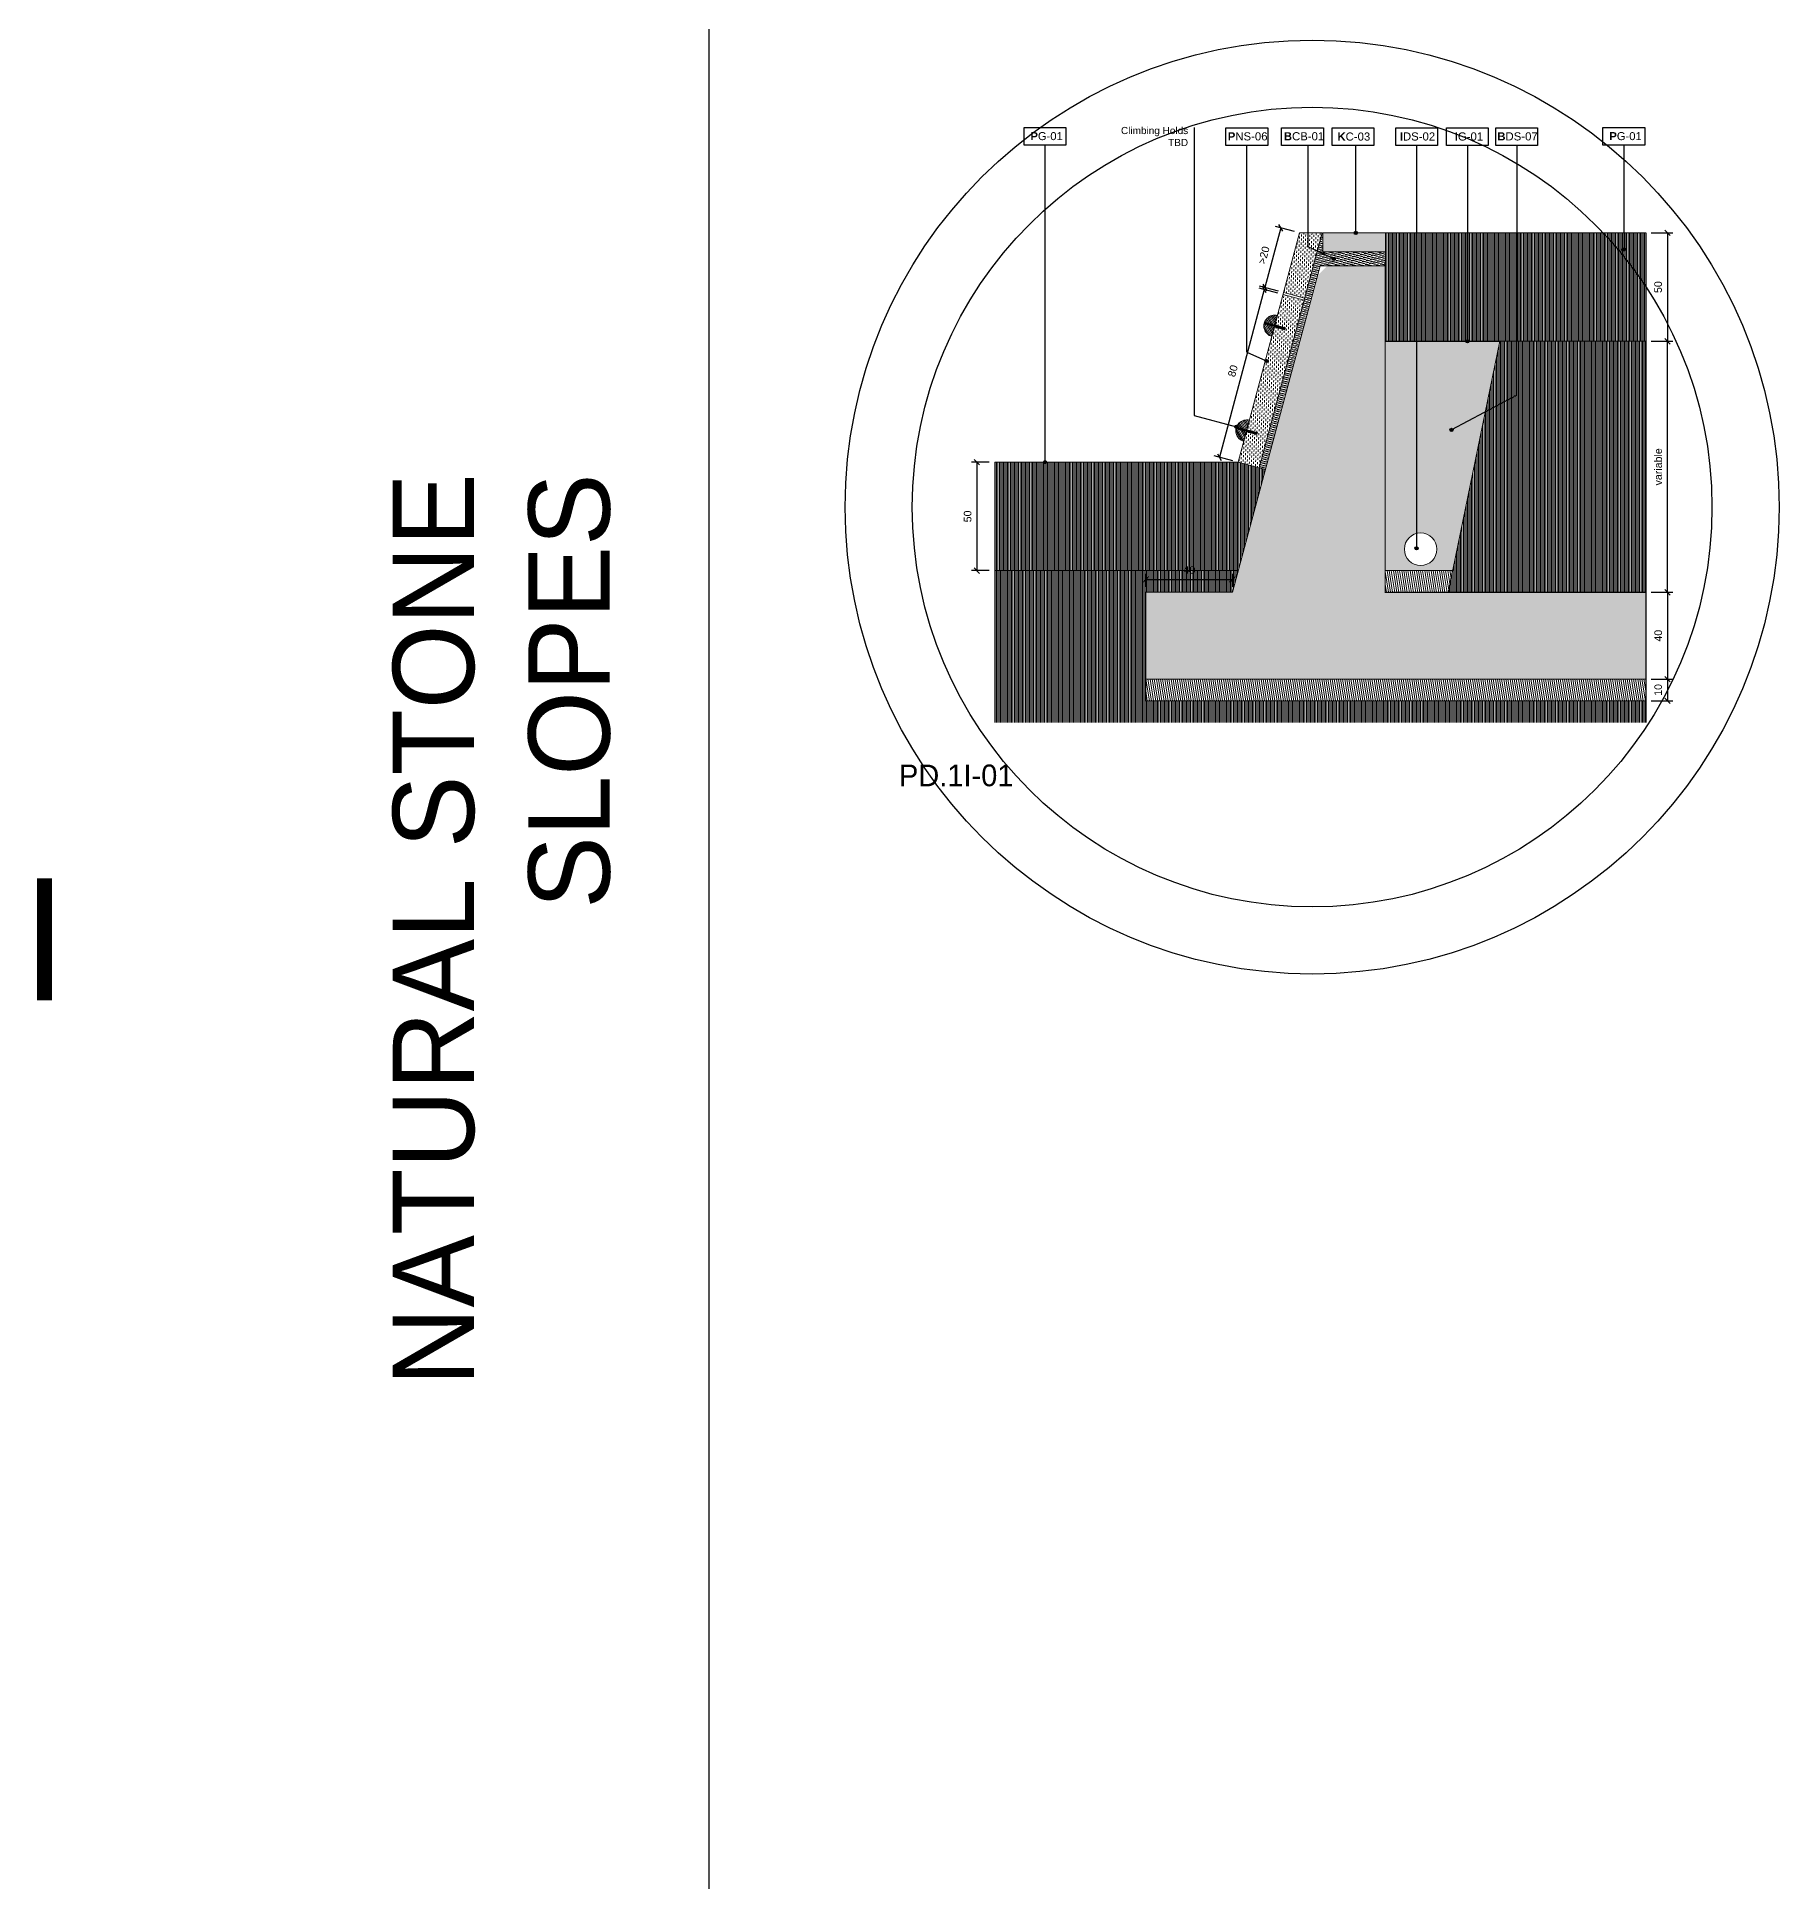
# Model space of a CAD drawing. Header units: metres. Extents: x -325 to 301, y -147 to 149.
# Drawn here: x 9.13 to 17.17, y 34.2 to 42.7 of the extents above; entities that cross this region are included whole.
import ezdxf

# ---------------------------------------------------------------- set-up
doc = ezdxf.new("R2010")
doc.units = ezdxf.units.M
doc.linetypes.add('ACAD_ISO03W100', pattern=[30, 12, -18])
doc.layers.get('Defpoints').update_dxf_attribs({"lineweight": 13})
doc.layers.add('-aux', color=50, linetype='Continuous', plot=False)
doc.layers.add('-AUX-QAD', color=5, linetype='Continuous', plot=False)
for name, color, linetype, true_color in [('0-TX-1_25', 7, 'Continuous', 0x3f4f7f), ('3-TR-paviment fort', 7, 'Continuous', 0xd1d1d1), ('EIT_3 TR sorra', 7, 'Continuous', 0xd8ceb0)]:
    doc.layers.add(name, color=color, linetype=linetype, true_color=true_color)
for name, color, linetype in [('02-L-Geotextile', 32, 'Continuous'), ('02-L-Waterproofing Membrane', 152, 'Continuous'), ('1-SECCIÓ', 1, 'Continuous'), ('A-KEYPLAN_HATCH', 7, 'Continuous'), ('A_TEXT_2', 7, 'Continuous'), ('EIT_0 Llegenda', 7, 'Continuous')]:
    doc.layers.add(name, color=color, linetype=linetype)
for name, color, linetype, lineweight, true_color in [('03-TR-Paviment_01_Compacted Ground', 7, 'Continuous', 5, 0xc5a967), ('03-TR-Paviment_08_Natural Stone Bleachers', 7, 'Continuous', 5, 0xafad9d), ('3-TR D formigó', 7, 'Continuous', 5, 0x666666), ('3-TR grava', 7, 'Continuous', 5, 0x666666), ('3-TR tot_u', 7, 'Continuous', 5, 0x787878)]:
    doc.layers.add(name, color=color, linetype=linetype, lineweight=lineweight, true_color=true_color)
for name, color, linetype, lineweight in [('1-CM', 7, 'Continuous', 0), ('3-TR Formigó', 252, 'Continuous', 0), ('3-TR Seleccionat', 44, 'Continuous', 0)]:
    doc.layers.add(name, color=color, linetype=linetype, lineweight=lineweight)
doc.styles.add('Arial_4', font='arial.ttf', dxfattribs={"height": 1.8})
doc.styles.get("Standard").update_dxf_attribs({"font": 'arial.ttf'})
doc.styles.add('x-llegenda materials$0$ENGRAVERS', font='TT0586M.TTF')
doc.dimstyles.new('ISO-25', dxfattribs={"dimtxt": 0.1, "dimasz": 0.1, "dimexe": 0.1, "dimexo": 0.1, "dimgap": 0.1, "dimtad": 1, "dimdec": 0, "dimlfac": 100, "dimzin": 9, "dimtxsty": 'Standard', "dimblk": 'OBLIQUE', "dimcen": 0.1, "dimadec": 0, "dimazin": 0, "dimtfac": 1, "dimtdec": 0, "dimtmove": 0, "dimatfit": 3, "dimldrblk": 'OBLIQUE', "dimfxl": 1, "dimarcsym": 0})
pattern_1 = [(90, (-19.656134, -40.7220627), (-0.00635, 0), [])]

# ---------------------------------------------------------------- blocks, each defined once
blk = doc.blocks.new('hatch keyplan 2')
at = {"layer": 'A-KEYPLAN_HATCH'}
blk.add_lwpolyline([(0, 0.00548), (0.01287, 0.00548), (0.01287, 0), (0, 0)], close=True, dxfattribs=at)
blk = doc.blocks.new('hatch keyplan')
at = {"layer": 'A-KEYPLAN_HATCH'}
blk.add_blockref('hatch keyplan 2', (1.43058, 0.85215), dxfattribs=at)
blk = doc.blocks.new('PG01')
at = {"layer": 'A-KEYPLAN_HATCH'}
blk.add_blockref('hatch keyplan', (-1.42958, -0.85215), dxfattribs=at)
at = {"layer": 'A-KEYPLAN_HATCH', "insert": (0.00021, 0.00402), "char_height": 0.0024588, "attachment_point": 1, "line_spacing_factor": 0.938532, "style": 'Arial_4'}
blk.add_mtext_dynamic_manual_height_columns('\\pi0.00276;{\\fArial|b1|i0|c0|p34;P}G-01', width=0.0145619, gutter_width=0.015, heights=[0], dxfattribs=at)
blk = doc.blocks.new('POINT')
at = {"layer": '0-TX-1_25'}
h = blk.add_hatch(dxfattribs=at)
h.set_pattern_fill('ANGLE', color=256)
h.set_pattern_definition([(0, (-83.747, -12.726), (0, 6.985), [5.08, -1.905]), (90, (-83.747, -12.726), (-6.985, 4e-16), [5.08, -1.905])])
edge = h.paths.add_edge_path()
edge.add_arc((0, 0), 0.0075, 0, 360)
h = blk.add_hatch(color=256, dxfattribs=at)
h.dxf.hatch_style = 1
edge = h.paths.add_edge_path()
edge.add_arc((0, 0), 0.0075, 0, 360)
blk.add_circle((0, 0), 0.0075, dxfattribs=at)
blk = doc.blocks.new('B-CB01')
at = {"layer": 'A-KEYPLAN_HATCH'}
blk.add_blockref('hatch keyplan', (-1.43058, -0.85215), dxfattribs=at)
at = {"layer": 'A_TEXT_2', "insert": (-0.0008, 0.00411), "char_height": 0.0025, "attachment_point": 1}
blk.add_mtext_dynamic_manual_height_columns('\\pi0.00152;{\\fArial|b1|i0|c0|p34;B}CB-01', width=0.0145619, gutter_width=0.015, heights=[0], dxfattribs=at)
blk = doc.blocks.new('K02')
at = {"layer": 'A-KEYPLAN_HATCH'}
blk.add_blockref('hatch keyplan', (-1.43058, -0.85215), dxfattribs=at)
at = {"layer": 'A_TEXT_2', "insert": (-0.0008, 0.00402), "char_height": 0.0025, "attachment_point": 1}
blk.add_mtext_dynamic_manual_height_columns('\\pi0.00244;{\\fArial|b1|i0|c0|p34;K}C-03', width=0.0145619, gutter_width=0.015, heights=[0], dxfattribs=at)
blk = doc.blocks.new('PNS06')
at = {"layer": 'A-KEYPLAN_HATCH', "xscale": 0.7124947396918078, "yscale": 0.7124947396918078, "zscale": 0.7124947396918078}
blk.add_blockref('hatch keyplan', (-1.01928, -0.60715), dxfattribs=at)
at = {"layer": 'A_TEXT_2', "insert": (-0.00057, 0.00291), "char_height": 0.0017812, "attachment_point": 1}
blk.add_mtext_dynamic_manual_height_columns('\\pi0.00098;{\\fArial|b1|i0|c0|p34;P}NS-06', width=0.0103753, gutter_width=0.01069, heights=[0], dxfattribs=at)
blk = doc.blocks.new('_Oblique')
at = {"color": 0, "lineweight": -2}
blk.add_line((-0.5, -0.5), (0.5, 0.5), dxfattribs=at)
blk = doc.blocks.new('*D1623')
at = {"layer": '0-TX-1_25', "color": 0, "lineweight": -2, "transparency": 16777216}
for p, q in [((14.87, 41.822), (14.7963, 41.5472)), ((14.9327, 41.8052), (14.8458, 41.8284)), ((14.859, 41.5304), (14.7722, 41.5537))]:
    blk.add_line(p, q, dxfattribs=at)
at = {"layer": 'Defpoints', "color": 0, "transparency": 16777216}
for p in [(14.9568, 41.7987), (14.7963, 41.5472), (14.8832, 41.5239)]:
    blk.add_point(p, dxfattribs=at)
at = {"layer": '0-TX-1_25', "color": 0, "lineweight": -2, "transparency": 16777216, "xscale": 0.025, "yscale": 0.025, "zscale": 0.025}
for p, rotation in [((14.87, 41.822), 74.9921247794865), ((14.7963, 41.5472), 254.9921247794865)]:
    blk.add_blockref('_Oblique', p, dxfattribs=dict(at, rotation=rotation))
at = {"layer": '0-TX-1_25', "color": 0, "transparency": 16777216, "insert": (14.7917, 41.6957), "char_height": 0.035, "attachment_point": 5, "rotation": 74.99212}
blk.add_mtext('>20', dxfattribs=at)
blk = doc.blocks.new('*D1624')
at = {"layer": '0-TX-1_25', "color": 0, "lineweight": -2, "transparency": 16777216}
for p, q in [((14.7937, 41.5376), (14.5865, 40.7648)), ((14.8564, 41.5207), (14.7696, 41.544)), ((14.6493, 40.748), (14.5624, 40.7713))]:
    blk.add_line(p, q, dxfattribs=at)
at = {"layer": 'Defpoints', "color": 0, "transparency": 16777216}
for p in [(14.8806, 41.5143), (14.5865, 40.7648), (14.6734, 40.7416)]:
    blk.add_point(p, dxfattribs=at)
at = {"layer": '0-TX-1_25', "color": 0, "lineweight": -2, "transparency": 16777216, "xscale": 0.025, "yscale": 0.025, "zscale": 0.025}
for p, rotation in [((14.7937, 41.5376), 74.99212477948811), ((14.5865, 40.7648), 254.9921247794881)]:
    blk.add_blockref('_Oblique', p, dxfattribs=dict(at, rotation=rotation))
at = {"layer": '0-TX-1_25', "color": 0, "transparency": 16777216, "insert": (14.6487, 41.1623), "char_height": 0.035, "attachment_point": 5, "rotation": 74.99212}
blk.add_mtext('80', dxfattribs=at)
blk = doc.blocks.new('*D1625')
at = {"layer": '0-TX-1_25', "color": 0, "lineweight": -2, "transparency": 16777216}
for p, q in [((16.5779, 41.7987), (16.6775, 41.7987)), ((16.6525, 41.7987), (16.6525, 41.2987)), ((16.5779, 41.2987), (16.6775, 41.2987))]:
    blk.add_line(p, q, dxfattribs=at)
at = {"layer": 'Defpoints', "color": 0, "transparency": 16777216}
for p in [(16.5529, 41.7987), (16.5529, 41.2987), (16.6525, 41.2987)]:
    blk.add_point(p, dxfattribs=at)
at = {"layer": '0-TX-1_25', "color": 0, "lineweight": -2, "transparency": 16777216, "xscale": 0.025, "yscale": 0.025, "zscale": 0.025}
for p, rotation in [((16.6525, 41.7987), 90), ((16.6525, 41.2987), 270)]:
    blk.add_blockref('_Oblique', p, dxfattribs=dict(at, rotation=rotation))
at = {"layer": '0-TX-1_25', "color": 0, "transparency": 16777216, "insert": (16.6096, 41.5487), "char_height": 0.035, "attachment_point": 5, "rotation": 90}
blk.add_mtext('50', dxfattribs=at)
blk = doc.blocks.new('Rock Climbing Ball10cm')
at = {"layer": '3-TR D formigó'}
h = blk.add_hatch(dxfattribs=at)
h.set_pattern_fill('ANSI31', color=256, scale=0.002, angle=45)
h.set_pattern_definition(pattern_1)
h.paths.add_polyline_path([(-0.0318, -0.0318), (0.0013, 0.0013), (-0.0308, 0.034), (-0.0371, 0.0326, 0.366915)])
h = blk.add_hatch(dxfattribs=at)
h.set_pattern_fill('ANSI31', color=256, scale=0.001, angle=45)
h.set_pattern_definition([(90, (-19.656134, -40.7220627), (-0.003175, 0), [])])
edge = h.paths.add_edge_path()
edge.add_line((-0.0242, 0.0451), (-0.0258, 0.0389))
edge.add_line((-0.0258, 0.0389), (0.0403, -0.0283))
edge.add_line((0.0403, -0.0283), (0.0354, -0.0332))
edge.add_line((0.0354, -0.0332), (-0.0308, 0.034))
edge.add_line((-0.0308, 0.034), (-0.0371, 0.0326))
edge.add_arc((0.0035, 0.0035), 0.05, 123.7285, 144.40454, ccw=False)
h = blk.add_hatch(dxfattribs=at)
h.set_pattern_fill('ANSI31', color=256, scale=0.002, angle=45)
h.set_pattern_definition(pattern_1)
h.paths.add_polyline_path([(-0.0242, 0.0451), (-0.0258, 0.0389), (0.0063, 0.0063), (0.0389, 0.0389, 0.3577)])
at = {"layer": '3-TR D formigó', "true_color": 0xffffff}
h = blk.add_hatch(color=7, dxfattribs=at)
h.dxf.hatch_style = 1
h.paths.add_polyline_path([(0, 0), (0.0071, 0.0071), (0.0424, -0.0283), (0.0354, -0.0354)])
at = {"layer": '1-CM'}
for points in [[(-0.0318, -0.0318), (0.0389, 0.0389, 1)], [(-0.0242, 0.0451), (-0.0258, 0.0389), (0.0403, -0.0283), (0.0354, -0.0332), (-0.0308, 0.034), (-0.0371, 0.0326, -0.090462)]]:
    blk.add_lwpolyline(points, format="xyb", close=True, dxfattribs=at)
blk.add_lwpolyline([(0.0071, 0.0071), (0.0424, -0.0283), (0.0354, -0.0354), (0, 0)], dxfattribs=at)
blk = doc.blocks.new('*D2173')
at = {"layer": '0-TX-1_25', "color": 0, "lineweight": -2, "transparency": 16777216}
for p, q in [((13.5258, 40.7416), (13.4438, 40.7416)), ((13.4688, 40.7416), (13.4688, 40.2416)), ((13.5258, 40.2416), (13.4438, 40.2416))]:
    blk.add_line(p, q, dxfattribs=at)
at = {"layer": 'Defpoints', "color": 0, "transparency": 16777216}
for p in [(13.5508, 40.7416), (13.4688, 40.2416), (13.5508, 40.2416)]:
    blk.add_point(p, dxfattribs=at)
at = {"layer": '0-TX-1_25', "color": 0, "lineweight": -2, "transparency": 16777216, "xscale": 0.025, "yscale": 0.025, "zscale": 0.025}
for p, rotation in [((13.4688, 40.7416), 90), ((13.4688, 40.2416), 270)]:
    blk.add_blockref('_Oblique', p, dxfattribs=dict(at, rotation=rotation))
at = {"layer": '0-TX-1_25', "color": 0, "transparency": 16777216, "insert": (13.4259, 40.4916), "char_height": 0.035, "attachment_point": 5, "rotation": 90}
blk.add_mtext('50', dxfattribs=at)
blk = doc.blocks.new('*D2174')
at = {"layer": '0-TX-1_25', "color": 0, "lineweight": -2, "transparency": 16777216}
for p, q in [((14.2471, 40.1666), (14.2471, 40.2263)), ((14.6471, 40.1666), (14.6471, 40.2263)), ((14.2471, 40.2013), (14.6471, 40.2013))]:
    blk.add_line(p, q, dxfattribs=at)
at = {"layer": 'Defpoints', "color": 0, "transparency": 16777216}
for p in [(14.2471, 40.1416), (14.6471, 40.2013), (14.6471, 40.1416)]:
    blk.add_point(p, dxfattribs=at)
at = {"layer": '0-TX-1_25', "color": 0, "lineweight": -2, "transparency": 16777216, "xscale": 0.025, "yscale": 0.025, "zscale": 0.025, "rotation": 180}
blk.add_blockref('_Oblique', (14.2471, 40.2013), dxfattribs=at)
at = {"layer": '0-TX-1_25', "color": 0, "lineweight": -2, "transparency": 16777216, "xscale": 0.025, "yscale": 0.025, "zscale": 0.025}
blk.add_blockref('_Oblique', (14.6471, 40.2013), dxfattribs=at)
at = {"layer": '0-TX-1_25', "color": 0, "transparency": 16777216, "insert": (14.4471, 40.2442), "char_height": 0.035, "attachment_point": 5}
blk.add_mtext('40', dxfattribs=at)
blk = doc.blocks.new('*D2175')
at = {"layer": '0-TX-1_25', "color": 0, "lineweight": -2, "transparency": 16777216}
for p, q in [((16.5779, 40.1416), (16.6778, 40.1416)), ((16.6528, 40.1416), (16.6528, 39.7416)), ((16.5779, 39.7416), (16.6778, 39.7416))]:
    blk.add_line(p, q, dxfattribs=at)
at = {"layer": 'Defpoints', "color": 0, "transparency": 16777216}
for p in [(16.5529, 40.1416), (16.5529, 39.7416), (16.6528, 39.7416)]:
    blk.add_point(p, dxfattribs=at)
at = {"layer": '0-TX-1_25', "color": 0, "lineweight": -2, "transparency": 16777216, "xscale": 0.025, "yscale": 0.025, "zscale": 0.025}
for p, rotation in [((16.6528, 40.1416), 90), ((16.6528, 39.7416), 270)]:
    blk.add_blockref('_Oblique', p, dxfattribs=dict(at, rotation=rotation))
at = {"layer": '0-TX-1_25', "color": 0, "transparency": 16777216, "insert": (16.61, 39.9416), "char_height": 0.035, "attachment_point": 5, "rotation": 90}
blk.add_mtext('40', dxfattribs=at)
blk = doc.blocks.new('*D2176')
at = {"layer": '0-TX-1_25', "color": 0, "lineweight": -2, "transparency": 16777216}
for p, q in [((16.5779, 39.7416), (16.6779, 39.7416)), ((16.6529, 39.7416), (16.6529, 39.6416)), ((16.5779, 39.6416), (16.6779, 39.6416))]:
    blk.add_line(p, q, dxfattribs=at)
at = {"layer": 'Defpoints', "color": 0, "transparency": 16777216}
for p in [(16.5529, 39.7416), (16.5529, 39.6416), (16.6529, 39.6416)]:
    blk.add_point(p, dxfattribs=at)
at = {"layer": '0-TX-1_25', "color": 0, "lineweight": -2, "transparency": 16777216, "xscale": 0.025, "yscale": 0.025, "zscale": 0.025}
for p, rotation in [((16.6529, 39.7416), 90), ((16.6529, 39.6416), 270)]:
    blk.add_blockref('_Oblique', p, dxfattribs=dict(at, rotation=rotation))
at = {"layer": '0-TX-1_25', "color": 0, "transparency": 16777216, "insert": (16.61, 39.6916), "char_height": 0.035, "attachment_point": 5, "rotation": 90}
blk.add_mtext('10', dxfattribs=at)
blk = doc.blocks.new('*D2177')
at = {"layer": '0-TX-1_25', "color": 0, "lineweight": -2, "transparency": 16777216}
for p, q in [((16.5779, 41.2987), (16.6775, 41.2987)), ((16.6525, 40.1416), (16.6525, 41.2987)), ((16.5779, 40.1416), (16.6775, 40.1416))]:
    blk.add_line(p, q, dxfattribs=at)
at = {"layer": 'Defpoints', "color": 0, "transparency": 16777216}
for p in [(16.5529, 41.2987), (16.6525, 41.2987), (16.5529, 40.1416)]:
    blk.add_point(p, dxfattribs=at)
at = {"layer": '0-TX-1_25', "color": 0, "lineweight": -2, "transparency": 16777216, "xscale": 0.025, "yscale": 0.025, "zscale": 0.025}
for p, rotation in [((16.6525, 41.2987), 90), ((16.6525, 40.1416), 270)]:
    blk.add_blockref('_Oblique', p, dxfattribs=dict(at, rotation=rotation))
at = {"layer": '0-TX-1_25', "color": 0, "transparency": 16777216, "insert": (16.6097, 40.7201), "char_height": 0.035, "attachment_point": 5, "rotation": 90}
blk.add_mtext('variable', dxfattribs=at)
blk = doc.blocks.new('B-DS07')
at = {"layer": 'A-KEYPLAN_HATCH'}
blk.add_blockref('hatch keyplan', (-1.43058, -0.85215), dxfattribs=at)
at = {"layer": 'A_TEXT_2', "insert": (-0.0008, 0.00408), "char_height": 0.0025, "attachment_point": 1}
blk.add_mtext_dynamic_manual_height_columns('\\pi0.00128;{\\fArial|b1|i0|c0|p34;B}DS-07', width=0.0145619, gutter_width=0.015, heights=[0], dxfattribs=at)
blk = doc.blocks.new('IG01')
at = {"layer": 'A-KEYPLAN_HATCH', "xscale": 10, "yscale": 10, "zscale": 10}
blk.add_blockref('hatch keyplan', (-14.3058, -8.5215), dxfattribs=at)
at = {"layer": 'A_TEXT_2', "insert": (-0.008, 0.0405), "char_height": 0.025, "attachment_point": 1}
blk.add_mtext_dynamic_manual_height_columns('\\pi0.03354;{\\fArial|b1|i0|c0|p34;I}G-01', width=0.145619, gutter_width=0.15, heights=[0], dxfattribs=at)
blk = doc.blocks.new('I-06B')
at = {"layer": 'A-KEYPLAN_HATCH'}
blk.add_blockref('hatch keyplan', (-1.43058, -0.85215), dxfattribs=at)
at = {"layer": 'A_TEXT_2', "insert": (-0.0008, 0.00405), "char_height": 0.0025, "attachment_point": 1}
blk.add_mtext_dynamic_manual_height_columns('\\pi0.00206;{\\fArial|b1|i0|c0|p34;I}DS-02', width=0.0145619, gutter_width=0.015, heights=[0], dxfattribs=at)

msp = doc.modelspace()

# ---------------------------------------------------------------- hatches: boundary and pattern name
at = {"layer": '03-TR-Paviment_01_Compacted Ground'}
h = msp.add_hatch(dxfattribs=at)
h.set_pattern_fill('ANSI31', color=256, scale=0.002, angle=45)
h.set_pattern_definition([(90, (-24.4487094, -1.2893286), (-0.00635, 0), [])])
h.paths.add_polyline_path([(15.3508, 41.2987), (16.2681, 41.2987), (16.5529, 41.2987), (16.5529, 41.7987), (15.3529, 41.7986), (15.3529, 41.7113)])
h = msp.add_hatch(dxfattribs=at)
h.set_pattern_fill('ANSI31', color=256, scale=0.002, angle=45)
h.set_pattern_definition([(90, (-26.2486567, -2.346449), (-0.00635, 0), [])])
h.paths.add_polyline_path([(13.5508, 40.2416), (14.4681, 40.2416), (14.6739, 40.2416), (14.799, 40.7078), (14.6734, 40.7416), (13.553, 40.7415), (13.553, 40.6542)])
at = {"layer": '03-TR-Paviment_08_Natural Stone Bleachers'}
h = msp.add_hatch(dxfattribs=at)
h.set_pattern_fill('DASH', color=256, scale=0.003, angle=267.42365, style=0, double=1)
h.set_pattern_definition([(267.42365, (6.370123, -11.0819335), (0.0090872173, -0.0099435271), [0.009525, -0.009525])])
h.paths.add_polyline_path([(15.0603, 41.7987), (14.9568, 41.7987), (14.8832, 41.5239), (14.9797, 41.498)])
h = msp.add_hatch(dxfattribs=at)
h.set_pattern_fill('DASH', color=256, scale=0.003, angle=267.42365, style=0, double=1)
h.set_pattern_definition([(267.42365, (6.160372, -11.864305), (0.0090872173, -0.0099435271), [0.009525, -0.009525])])
h.paths.add_polyline_path([(14.77, 40.7157), (14.9772, 41.4884), (14.8806, 41.5143), (14.6734, 40.7416)])
at = {"layer": '3-TR Formigó'}
h = msp.add_hatch(dxfattribs=at)
h.set_pattern_fill('ANSI31', color=256, scale=0.003, angle=234.17524)
h.set_pattern_definition([(279.175244, (-193.395161, -3.537478), (0.00940313004, 0.0015188056), [])])
h.paths.add_polyline_path([(15.3508, 40.1416), (15.6415, 40.141), (15.6622, 40.2416), (15.3508, 40.2416)])
h = msp.add_hatch(dxfattribs=at)
h.set_pattern_fill('ANSI31', color=256, scale=0.003, angle=234.17524, style=0)
h.set_pattern_definition([(279.175244, (-1.0209545, -1.205616), (0.00940313, 0.0015188056), [])])
h.paths.add_polyline_path([(16.5529, 39.7416), (14.2471, 39.7416), (14.2471, 39.6416), (16.5529, 39.6416)])
at = {"layer": '3-TR grava'}
h = msp.add_hatch(dxfattribs=at)
h.set_pattern_fill('GRAVEL', color=256, scale=0.0025, angle=-65.45941)
h.set_pattern_definition([(162.5533796, (-70.9374414, 2.5010483), (-0.7308664413, 0.22474540032), [0.008543036, -0.84576209]), (119.510333, (-70.9455914, 2.5036096), (0.37425128808, -0.66679248899), [0.01466012, -1.451351222]), (67.051039, (-70.9528127, 2.516368), (-0.37166305921, -0.86775216532), [0.01033704, -1.02336807]), (201.814281, (-70.9775395, 2.5323022), (1.1816513546, 0.46971515428), [0.013350113, -1.321660936]), (227.3742463, (-70.9899337, 2.5273414), (0.56129668583, 0.6053067656), [0.013090842, -1.295995194]), (291.814281, (-70.998799, 2.5177092), (-0.46971515428, 1.1816513546), [0.013350113, -1.321660936]), (332.2348325, (-70.993838, 2.505315), (-0.920500067664, 0.48719079982), [0.01765484, -1.747827883]), (6.7959204, (-70.9782159, 2.4970906), (1.455422802274, 0.175879835744), [0.01666799, -1.650131415]), (55.9701577, (-70.961665, 2.499063), (0.53993870226, 0.80497232735), [0.013395325, -1.326138642]), (109.7769504, (-70.9541686, 2.5101643), (0.23234959325, -0.6617765231), [0.01529283, -0.749348424]), (156.93803, (-70.959343, 2.524555), (-0.951889986588, 0.403052978446), [0.01977695, -1.957919313]), (73.354667, (-70.952007, 2.474852), (0.16196556244, 0.56259079852), [0.006750113, -0.668264146]), (106.0098265, (-70.9500734, 2.4813196), (0.22733362578, -0.80367821458), [0.01284205, -1.271365975]), (159.54059, (-70.953615, 2.493664), (-0.05776387, -0.026373951), [0.008980233, -0.080822328]), (137.739183, (-70.94853, 2.500872), (0.24739749646, -0.2360714484), [0.004836033, -0.47876556]), (226.342002, (-70.952109, 2.504124), (0.1469176593, 0.1368857239), [0.00683914, -0.335118825]), (325.504349, (-70.95683, 2.499176), (0.194649594, -0.120543708), [0.01110799, -0.359157454]), (96.105643, (-70.947675, 2.492885), (-0.0050159677, -0.1419016916), [0.00803218, -0.192772453]), (310.9301324, (-70.9674058, 2.5376272), (0.43703112279, -0.49851684798), [0.0112522, -1.113970667]), (4.886768, (-70.960034, 2.529126), (-0.74089837675, -0.05905798283), [0.009439973, -0.93455539]), (227.739183, (-70.936123, 2.49816), (0.2360714484, 0.24739749646), [0.009672002, -0.47392959]), (278.1510517, (-70.9426272, 2.491002), (-0.09044790183, 0.65676055534), [0.0112522, -1.113970667]), (273.984547, (-71.003219, 2.521275), (-0.0163420158, 0.3415672533), [0.01085088, -0.531693358]), (229.3157327, (-71.0024654, 2.5104507), (0.50353281537, 0.57893281462), [0.009091803, -0.900089835]), (1.342002, (-70.993623, 2.4712085), (0.3415672533, 0.0163420158), [0.009672002, -0.47392959]), (311.8946167, (-70.9839534, 2.471435), (-0.57391684668, 0.64543450721), [0.01064457, -1.0538094]), (3.984547, (-71.006546, 2.499513), (-0.3415672533, -0.0163420158), [0.00542544, -0.537118798]), (35.850525, (-70.995205, 2.474674), (0.2046815294, 0.163259675), [0.003237865, -0.320549874]), (100.504349, (-70.992581, 2.47657), (0.0213579835, -0.1996655617), [0.013090842, -0.248726365]), (120.549598, (-70.9949674, 2.489442), (0.32150338248, -0.55126475042), [0.012131675, -1.20103412]), (238.23066, (-70.962029, 2.496803), (0.089153789, 0.1105117726), [0.009158097, -0.21979441]), (287.6978187, (-70.9668508, 2.4890166), (0.33282943061, -1.034733695266), [0.01598892, -1.582900227]), (355.485988, (-70.96199, 2.4737844), (-0.50984289608, 0.04643782207), [0.006537706, -0.64723481]), (24.54059, (-70.95547, 2.47327), (0.03138992, 0.08413782), [0.00381, -0.05969]), (54.797029, (-70.993762, 2.4913886), (-0.29885128628, -0.41567313925), [0.008821674, -0.87334852]), (342.5533796, (-70.9886765, 2.498597), (0.7308664413, -0.22474540033), [0.01708607, -0.837219055]), (294.54059, (-70.972376, 2.493474), (0.08413782, -0.03138992), [0.01651, -0.04699]), (259.8454386, (-70.965519, 2.4784556), (-0.14060757846, -0.76225636034), [0.01004024, -0.99398292]), (188.595196, (-70.967289, 2.468573), (-0.2574294319, -0.04773193475), [0.009245727, -0.45304125]), (142.1865674, (-70.9764312, 2.467191), (-1.07874377495, 0.83377402095), [0.015053627, -1.49031161]), (109.9666708, (-70.9883237, 2.4764202), (-0.28509749581, 0.77730426339), [0.015925736, -1.57664616])])
edge = h.paths.add_edge_path(flags=16)
edge.add_arc((15.5145, 40.3401), 0.075, 0, 360)
h.paths.add_polyline_path([(15.8802, 41.2987), (15.3508, 41.2987), (15.3508, 40.2416), (15.6622, 40.2416)])
at = {"layer": '3-TR Seleccionat'}
h = msp.add_hatch(dxfattribs=at)
h.set_pattern_fill('ANSI31', color=256, scale=0.002, angle=225, style=0)
h.set_pattern_definition([(270, (11.5014066, 39.8967444), (0.00635, -2e-18), [])])
h.paths.add_polyline_path([(15.7905, 40.8636), (15.6416, 40.1416), (16.5513, 40.1416), (16.5529, 41.2987), (16.2681, 41.2972), (15.8802, 41.2987)])
h.paths.add_polyline_path([(16.5506, 39.6416), (14.2471, 39.6416), (14.2471, 40.1416), (14.6471, 40.1416), (14.6739, 40.2416), (13.5508, 40.2416), (13.5508, 39.8299), (13.5508, 39.5416), (16.5505, 39.5416)])
at = {"layer": '3-TR tot_u'}
h = msp.add_hatch(dxfattribs=at)
h.set_pattern_fill('AR-CONC', color=256, scale=0.00025, angle=90.53009)
h.set_pattern_definition([(166.04236, (-44.80057, 36.810863), (-0.016416191, 0.042671307), [0.0047625, -0.0523875]), (111.04236, (-44.80057, 36.810863), (-0.039046417, -0.028886474), [0.00381, -0.041910146]), (216.49381, (-44.80194, 36.81442), (-0.055462606, 0.013784833), [0.004047502, -0.04452256]), (162.22656, (-44.81198, 36.80529), (-0.020309896, 0.065503594), [0.00714375, -0.07858125]), (212.67792, (-44.813674, 36.810746), (-0.08163343, 0.02616789), [0.006071256, -0.0667839]), (107.22651, (-44.81198, 36.80529), (-0.08163343, 0.02616789), [0.00571499, -0.06286493]), (137.04236, (-44.811917, 36.812387), (0.006329517, 0.045279748), [0.0047625, -0.0523875]), (82.04236, (-44.811917, 36.812387), (-0.048155148, -0.006334455), [0.00381, -0.04191]), (187.49381, (-44.81139, 36.81616), (-0.04182563, 0.038945293), [0.004047502, -0.044522484]), (153.542363, (-44.800571, 36.810863), (-0.0193315364, -0.0085869134), [0, -0.041402, 0, -0.042545, 0, -0.04206875]), (123.542363, (-44.800571, 36.810863), (-0.0298363544, 0.004013151), [0, -0.024257, 0, -0.0404495, 0, -0.01603375]), (83.542363, (-44.794354, 36.79814), (-0.013595498, 0.0310847903), [0, -0.015875, 0, -0.04953, 0, -0.0657225]), (73.542363, (-44.791566, 36.792435), (-0.021969728, 0.030481611), [0, -0.0206375, 0, -0.032893, 0, -0.0466725])])
h.paths.add_polyline_path([(15.3508, 40.1416), (15.3508, 41.6472), (15.0852, 41.6472), (15.0382, 41.6001), (14.6471, 40.1416), (14.2471, 40.1416), (14.2471, 39.7416), (16.5529, 39.7416), (16.5529, 40.1416)])
at = {"layer": '3-TR-paviment fort'}
msp.add_hatch(color=256, dxfattribs=at).paths.add_polyline_path([(15.3518, 41.7986), (15.3518, 41.7114), (15.0629, 41.7115), (15.0629, 41.7987)])
at = {"layer": 'EIT_3 TR sorra'}
h = msp.add_hatch(dxfattribs=at)
h.set_pattern_fill('ANSI36', color=256, scale=0.003, angle=119.99212, style=0, double=1)
h.set_pattern_definition([(164.992125, (23.053616, -1.033594), (-0.018566699, -0.0048837016), [0.0238125, -0.0047625, 0, -0.0047625])])
h.paths.add_polyline_path([(15.0629, 41.7115), (15.0603, 41.7987), (14.77, 40.7157), (14.7986, 40.7066), (15.0508, 41.6472), (15.3508, 41.6472), (15.3529, 41.7113)])

# ---------------------------------------------------------------- linework, layer by layer
at = {"layer": '-aux'}
msp.add_lwpolyline([(12.2345, 3.4567), (12.2345, 133.4567)], dxfattribs=at)
at = {"layer": '-AUX-QAD'}
for radius in [2.153, 1.8434]:
    msp.add_circle((15.0144, 40.5346), radius, dxfattribs=at)
at = {"layer": '0-TX-1_25'}
for points in [[(14.4711, 42.2838), (14.4711, 40.9574)], [(13.7826, 42.2029), (13.7826, 40.7416)], [(14.7132, 41.2486), (14.7132, 42.2012)], [(14.996, 41.7338), (14.996, 42.2012)], [(15.2154, 41.7986), (15.2154, 42.2012)], [(15.4958, 42.2012), (15.4958, 40.3445)], [(15.9574, 42.2012), (15.9574, 41.0503), (15.6568, 40.8906)], [(15.73, 42.2012), (15.73, 41.2987)], [(16.4519, 42.2029), (16.4519, 41.7225)], [(15.1139, 41.6784), (14.996, 41.7338)], [(14.7132, 41.2486), (14.8131, 41.2039)], [(14.4711, 40.9574), (14.6659, 40.9052)]]:
    msp.add_lwpolyline(points, dxfattribs=at)
at = {"layer": '02-L-Geotextile', "color": 244, "linetype": 'ACAD_ISO03W100', "ltscale": 0.002, "true_color": 0x991b1e, "const_width": 0.005, "elevation": 0}
msp.add_lwpolyline([(15.3508, 41.2987), (15.8802, 41.2987)], dxfattribs=at)
at = {"layer": '02-L-Waterproofing Membrane', "linetype": 'ACAD_ISO03W100', "ltscale": 0.002, "const_width": 0.005}
msp.add_lwpolyline([(15.3508, 41.6472), (15.3508, 40.1416), (16.5529, 40.1416)], dxfattribs=at)
at = {"layer": '1-CM'}
for points in [[(14.9568, 41.7987), (14.6734, 40.7416)], [(15.0603, 41.7987), (14.77, 40.7157)], [(14.9568, 41.7987), (15.0603, 41.7987)], [(16.5529, 41.7987), (15.0629, 41.7987)], [(15.0629, 41.7987), (15.3629, 41.7986)], [(15.0629, 41.7115), (15.3518, 41.7114)], [(15.3529, 41.7113), (15.3508, 41.6472)], [(15.0508, 41.6472), (14.7383, 40.4816)], [(15.0852, 41.6472), (15.3508, 41.6472)], [(15.0852, 41.6472), (15.1852, 41.6472)], [(14.9772, 41.4884), (14.8806, 41.5143)], [(14.9797, 41.498), (14.8832, 41.5239)], [(16.5529, 41.2987), (15.3508, 41.2987)], [(15.6415, 40.141), (15.8802, 41.2987)], [(13.5508, 40.7416), (14.6734, 40.7416)], [(14.77, 40.7157), (14.6734, 40.7416)], [(14.77, 40.7157), (14.799, 40.7079)], [(13.5508, 40.2416), (14.6739, 40.2416)], [(15.3508, 40.1416), (15.3508, 40.2416), (15.6622, 40.2416), (15.6415, 40.141)]]:
    msp.add_lwpolyline(points, dxfattribs=at)
for points in [[(15.3518, 41.7986), (15.3518, 41.7114), (15.0629, 41.7115), (15.0629, 41.7987)], [(15.3508, 40.1416), (15.3508, 41.6472), (15.0508, 41.6472), (14.6471, 40.1416), (14.2471, 40.1416), (14.2471, 39.7416), (16.5529, 39.7416), (16.5529, 40.1416)], [(14.2471, 39.7416), (14.2471, 39.6416), (16.5529, 39.6416), (16.5529, 39.7416)]]:
    msp.add_lwpolyline(points, close=True, dxfattribs=at)
msp.add_circle((15.5145, 40.3401), 0.075, dxfattribs=at)
at = {"layer": '1-SECCIÓ'}
for p, q in [((16.5529, 41.7987), (16.5529, 39.5416)), ((13.5508, 40.7416), (13.5508, 39.5416))]:
    msp.add_line(p, q, dxfattribs=at)

# ---------------------------------------------------------------- block references
at = {"xscale": 21.05278700931338, "yscale": 21.05278700931338, "zscale": 21.05278700931338}
msp.add_blockref('PNS06', (14.6166, 42.2012), dxfattribs=at)
at = {"color": 244, "true_color": 0x991b1e, "xscale": 14.99999999999007, "yscale": 14.99999999999007, "zscale": 14.99999999999007}
msp.add_blockref('K02', (15.1063, 42.2012), dxfattribs=at)
at = {"layer": '0-TX-1_25', "xscale": 15, "yscale": 15, "zscale": 15}
for name, p in [('B-CB01', (14.873, 42.2012)), ('I-06B', (15.3995, 42.2012)), ('B-DS07', (15.8608, 42.2012))]:
    msp.add_blockref(name, p, dxfattribs=at)
at = {"layer": '0-TX-1_25'}
for p in [(15.2154, 41.7986), (15.1139, 41.6784), (16.4519, 41.7225), (15.73, 41.2987), (14.804, 41.2081), (14.6659, 40.9052), (15.6568, 40.8906), (13.7826, 40.7416), (15.4958, 40.3445)]:
    msp.add_blockref('POINT', p, dxfattribs=at)
at = {"layer": '1-CM', "xscale": 1.5, "yscale": 1.5, "zscale": 1.5}
msp.add_blockref('IG01', (15.6335, 42.2012), dxfattribs=at)
at = {"layer": '1-CM', "rotation": 29.99212477948865}
for p in [(14.8404, 41.3646), (14.711, 40.8816)]:
    msp.add_blockref('Rock Climbing Ball10cm', p, dxfattribs=at)
at = {"layer": 'A-KEYPLAN_HATCH', "xscale": 14.99999999999007, "yscale": 14.99999999999007, "zscale": 14.99999999999007}
for p in [(13.6711, 42.2029), (16.3403, 42.2029)]:
    msp.add_blockref('PG01', p, dxfattribs=at)

# ---------------------------------------------------------------- texts
at = {"layer": '-aux', "insert": (13.1095, 39.3475), "char_height": 0.1, "width": 19.210099, "attachment_point": 1, "style": 'x-llegenda materials$0$ENGRAVERS'}
msp.add_mtext('PD.1I-01', dxfattribs=at)
at = {"layer": '0-TX-1_25', "insert": (13.9248, 42.2871), "char_height": 0.033, "attachment_point": 1}
msp.add_mtext_dynamic_manual_height_columns('\\pi0.20814;Climbing Holds\\P\\pi0.42541;TBD', width=0.514074, gutter_width=12.5, heights=[0], dxfattribs=at)
at = {"layer": 'EIT_0 Llegenda', "insert": (10.7756, 40.6896), "char_height": 0.375, "width": 19.210099, "attachment_point": 3, "rotation": 90, "style": 'x-llegenda materials$0$ENGRAVERS'}
msp.add_mtext('NATURAL STONE\\PSLOPES', dxfattribs=at)
at = {"layer": 'EIT_0 Llegenda', "insert": (9.0653, 38.8223), "char_height": 0.5625, "width": 28.815149, "attachment_point": 1, "style": 'x-llegenda materials$0$ENGRAVERS'}
msp.add_mtext('I', dxfattribs=at)

# ---------------------------------------------------------------- dimensions: what is measured, and where the dimension line sits
at = {"layer": '0-TX-1_25'}
dim = msp.add_aligned_dim(p1=(14.9568, 41.7987), p2=(14.8832, 41.5239), distance=-0.0899, text='>20', dimstyle='ISO-25', override={"dimtxt": 0.035, "dimasz": 0.025, "dimexe": 0.025, "dimexo": 0.025, "dimgap": 0.025, "dimblk1": 'Oblique', "dimblk2": 'Oblique', "dimsah": 1, "dimfxl": 0.1, "dimfxlon": 1, "dimarcsym": 1}, dxfattribs=at)
dim.commit()
dim.dimension.update_dxf_attribs({"geometry": '*D1623', "text_midpoint": (14.7917, 41.6957)})
for base, p1, p2, picture, middle in [((16.6525, 41.2987), (16.5529, 41.7987), (16.5529, 41.2987), '*D1625', (16.6096, 41.5487)), ((13.4688, 40.2416), (13.5508, 40.7416), (13.5508, 40.2416), '*D2173', (13.4259, 40.4916)), ((16.6528, 39.7416), (16.5529, 40.1416), (16.5529, 39.7416), '*D2175', (16.61, 39.9416)), ((16.6529, 39.6416), (16.5529, 39.7416), (16.5529, 39.6416), '*D2176', (16.61, 39.6916))]:
    dim = msp.add_linear_dim(base=base, p1=p1, p2=p2, angle=90, dimstyle='ISO-25', override={"dimtxt": 0.035, "dimasz": 0.025, "dimexe": 0.025, "dimexo": 0.025, "dimgap": 0.025, "dimblk1": 'Oblique', "dimblk2": 'Oblique', "dimsah": 1, "dimfxl": 0.1, "dimfxlon": 1, "dimarcsym": 1}, dxfattribs=at)
    dim.commit()
    dim.dimension.update_dxf_attribs({"geometry": picture, "text_midpoint": middle})
dim = msp.add_aligned_dim(p1=(14.8806, 41.5143), p2=(14.6734, 40.7416), distance=-0.0899, dimstyle='ISO-25', override={"dimtxt": 0.035, "dimasz": 0.025, "dimexe": 0.025, "dimexo": 0.025, "dimgap": 0.025, "dimblk1": 'Oblique', "dimblk2": 'Oblique', "dimsah": 1, "dimfxl": 0.1, "dimfxlon": 1, "dimarcsym": 1}, dxfattribs=at)
dim.commit()
dim.dimension.update_dxf_attribs({"geometry": '*D1624', "text_midpoint": (14.6487, 41.1623)})
dim = msp.add_linear_dim(base=(16.6525, 41.2987), p1=(16.5529, 40.1416), p2=(16.5529, 41.2987), angle=90, text='variable', dimstyle='ISO-25', override={"dimtxt": 0.035, "dimasz": 0.025, "dimexe": 0.025, "dimexo": 0.025, "dimgap": 0.025, "dimblk1": 'Oblique', "dimblk2": 'Oblique', "dimsah": 1, "dimfxl": 0.1, "dimfxlon": 1, "dimarcsym": 1}, dxfattribs=at)
dim.commit()
dim.dimension.update_dxf_attribs({"geometry": '*D2177', "text_midpoint": (16.6097, 40.7201)})
dim = msp.add_linear_dim(base=(14.6471, 40.2013), p1=(14.2471, 40.1416), p2=(14.6471, 40.1416), dimstyle='ISO-25', override={"dimtxt": 0.035, "dimasz": 0.025, "dimexe": 0.025, "dimexo": 0.025, "dimgap": 0.025, "dimblk1": 'Oblique', "dimblk2": 'Oblique', "dimsah": 1, "dimfxl": 0.1, "dimfxlon": 1, "dimarcsym": 1}, dxfattribs=at)
dim.commit()
dim.dimension.update_dxf_attribs({"geometry": '*D2174', "text_midpoint": (14.4471, 40.2442)})

doc.saveas('drawing.dxf')
